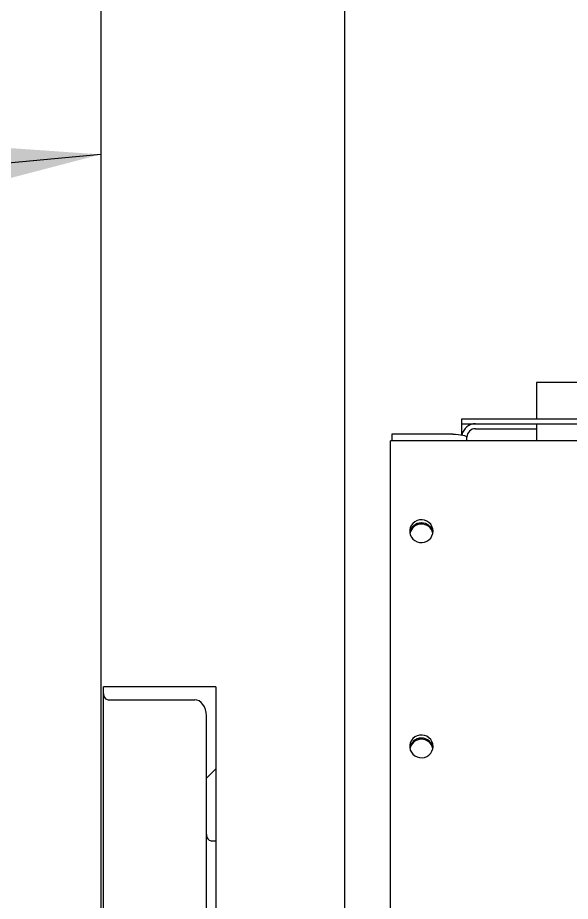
# Model space of a CAD drawing. Header units: millimetres. Extents: x 1293 to 41893, y 1011 to 26911.
# Drawn here: x 22899.8 to 23149.8, y 13949.1 to 14349.2 of the extents above; entities that cross this region are included whole.
import ezdxf

# ---------------------------------------------------------------- set-up
doc = ezdxf.new("R2010")
doc.units = ezdxf.units.MM
doc.header["$LTSCALE"] = 50
doc.layers.add('CAPA_1', color=7, linetype='Continuous')
doc.layers.add('STRUC', color=4, linetype='Continuous')
doc.dimstyles.new('SLDDIMSTYLE3', dxfattribs={"dimtxt": 0.18, "dimasz": 100, "dimexe": 0, "dimexo": 0.0625, "dimgap": 0, "dimtad": 0, "dimtih": 1, "dimtoh": 1, "dimdec": 0, "dimrnd": 1e-09, "dimzin": 0, "dimdsep": 46, "dimtxsty": 'Standard', "dimsah": 1, "dimcen": 0.09, "dimadec": 0, "dimazin": 0, "dimtfac": 100, "dimtdec": 0, "dimtofl": 0, "dimtmove": 0, "dimatfit": 3, "dimfxl": 1, "dimfrac": 2, "dimtolj": 1, "dimtzin": 0, "dimarcsym": 0})

msp = doc.modelspace()

# ---------------------------------------------------------------- hatches: boundary and pattern name
at = {"layer": 'CAPA_1', "linetype": 'Continuous', "lineweight": 18}
h = msp.add_hatch(dxfattribs=at)
h.set_pattern_fill('ANSI32', color=256, scale=50, angle=3e-322, style=0)
edge = h.paths.add_edge_path(flags=0)
edge.add_line((22987.2841899, 13976.5266582), (22989.4008566, 13976.5266582))
edge.add_line((22989.4008566, 13976.5266582), (22989.4008566, 14046.1564052))
edge.add_line((22989.4008566, 14046.1564052), (22938.6008566, 14046.1564052))
edge.add_line((22938.6008566, 14046.1564052), (22938.6008566, 14043.2551657))
edge.add_ellipse((22940.7175232, 14043.2551657), major_axis=(0, 2.9012395), ratio=0.7295732387, start_angle=90, end_angle=180)
edge.add_line((22940.7175232, 14040.3539263), (22979.8758566, 14040.3539263))
edge.add_ellipse((22979.8758566, 14033.1008276), major_axis=(0, 7.2530986), ratio=0.7295732387, start_angle=270, end_angle=360, ccw=False)
edge.add_line((22985.1675232, 14033.1008276), (22985.1675232, 13979.4278977))
edge.add_ellipse((22987.2841899, 13979.4278977), major_axis=(0, 2.9012395), ratio=0.7295732387, start_angle=90, end_angle=180)

# ---------------------------------------------------------------- linework, layer by layer
at = {"color": 7, "linetype": 'Continuous', "lineweight": 25}
for p, q in [((23336.726293, 14184.039317), (23134.5758566, 14184.039317)), ((23134.5758566, 14184.039317), (23134.5758566, 14167.5399839)), ((23100.7325232, 14167.5399839), (23346.0608263, 14167.5399839)), ((23100.7325232, 14160.2927185), (23100.7325232, 14167.5399839)), ((23100.7325232, 14165.3210185), (23347.1326586, 14165.3210185)), ((23134.5991899, 14165.3210185), (23134.5991899, 14157.6059197)), ((23069.1433899, 14160.6165156), (23069.1433899, 14157.6059197)), ((23096.7325232, 14160.6165156), (23069.1433899, 14160.6165156)), ((23107.0100566, 14163.1018581), (23134.5991899, 14163.1018581)), ((23375.2091899, 14157.6059197), (23068.5425232, 14157.6059197)), ((23068.5425232, 13854.1227604), (23068.5425232, 14157.6059197)), ((23103.0100566, 14157.6059197), (23103.0100566, 14159.2043779))]:
    msp.add_line(p, q, dxfattribs=at)
at = {"color": 7, "linetype": 'Continuous', "lineweight": 25, "flags": 128}
for points in [[(23096.7325232, 14160.6165156), (23097.9572092, 14160.5893818), (23099.1348312, 14160.509023), (23100.2201339, 14160.3785275), (23101.1714096, 14160.2029101), (23101.9521014, 14159.9889196), (23102.5322078, 14159.7447796), (23102.8894355, 14159.4798723), (23103.0100566, 14159.2043779)], [(23087.7475232, 14116.682377), (23087.623807, 14117.7907735), (23087.2584432, 14118.8473426), (23086.6685157, 14119.8026804), (23085.881609, 14120.6121162), (23084.9345179, 14121.2378018), (23083.8715273, 14121.6504808), (23082.7423416, 14121.8308568), (23081.5997602, 14121.7704956), (23080.4972088, 14121.4722196), (23079.4862417, 14120.9499759), (23078.6141304, 14120.228184), (23077.921654, 14119.3405941), (23077.4411919, 14118.3287089), (23077.1952099, 14117.2398431), (23077.1952099, 14116.1249108), (23077.4411919, 14115.036045), (23077.921654, 14114.0241598), (23078.6141304, 14113.13657), (23079.4862417, 14112.4147781), (23080.4972088, 14111.8925344), (23081.5997602, 14111.5942584), (23082.7423416, 14111.5338972), (23083.8715273, 14111.7142731), (23084.9345179, 14112.1269521), (23085.881609, 14112.7526377), (23086.6685157, 14113.5620735), (23087.2584432, 14114.5174113), (23087.623807, 14115.5739804), (23087.7475232, 14116.682377)], [(23087.7475232, 14019.2453705), (23087.623807, 14020.353767), (23087.2584432, 14021.4103362), (23086.6685157, 14022.3656739), (23085.881609, 14023.1751097), (23084.9345179, 14023.8007953), (23083.8715273, 14024.2134743), (23082.7423416, 14024.3938503), (23081.5997602, 14024.3334891), (23080.4972088, 14024.0352131), (23079.4862417, 14023.5129694), (23078.6141304, 14022.7911775), (23077.921654, 14021.9035876), (23077.4411919, 14020.8917025), (23077.1952099, 14019.8028366), (23077.1952099, 14018.6879043), (23077.4411919, 14017.5990385), (23077.921654, 14016.5871534), (23078.6141304, 14015.6995635), (23079.4862417, 14014.9777716), (23080.4972088, 14014.4555279), (23081.5997602, 14014.1572519), (23082.7423416, 14014.0968907), (23083.8715273, 14014.2772666), (23084.9345179, 14014.6899456), (23085.881609, 14015.3156312), (23086.6685157, 14016.1250671), (23087.2584432, 14017.0804048), (23087.623807, 14018.136974), (23087.7475232, 14019.2453705)]]:
    msp.add_lwpolyline(points, dxfattribs=at)
at = {"color": 7, "linetype": 'Continuous', "lineweight": 25}
for centre, radius, start, end in [((23106.9403682, 14159.0982029), 6.2232058, 89.358380122, 169.106039022), ((23106.9594536, 14159.1524438), 3.9497385, 89.265921947, 179.24661158), ((23082.4558566, 14115.1299506), 5.3072618, 9.087104357, 170.912895643), ((23082.4778971, 14115.1112632), 5.3074354, 9.97601291, 171.592944707), ((23082.4775198, 14114.5922324), 5.3126497, 12.646210881, 168.512485807), ((23082.4779636, 14017.6818246), 5.3026474, 7.441408351, 174.134254822), ((23082.4558566, 14017.6929441), 5.3072618, 9.08710414, 170.91289586), ((23082.477533, 14017.1564379), 5.3117219, 12.13451154, 169.025535602)]:
    msp.add_arc(centre, radius, start, end, dxfattribs=at)
at = {"layer": 'STRUC', "linetype": 'Continuous', "lineweight": 25}
for p, q in [((22937.3731899, 14829.7183679), (22937.3731899, 13395.3610346)), ((23047.7785232, 13395.3610346), (23047.7785232, 14829.7183679)), ((22989.4008566, 14046.1564052), (22938.6008566, 14046.1564052)), ((22938.6008566, 13676.3622207), (22938.6008566, 14046.1564052)), ((22989.4008566, 14046.1564052), (22989.4008566, 13617.0183679)), ((22940.7175232, 14040.3539263), (22979.8758566, 14040.3539263)), ((22985.1675232, 13642.3884269), (22985.1675232, 14033.1008276)), ((22987.2841899, 13976.5266582), (22989.4008566, 13976.5266582))]:
    msp.add_line(p, q, dxfattribs=at)
for centre, major_axis, start_param, end_param in [((22940.7175232, 14043.2551657), (0, 2.9012395), 1.5707963268, 3.1415926536), ((22979.8758566, 14033.1008276), (0, 7.2530986), 4.7123889804, 6.2831853072), ((22987.2841899, 13979.4278977), (0, 2.9012395), 1.5707963268, 3.1415926536)]:
    msp.add_ellipse(centre, major_axis=major_axis, ratio=0.7295732387, start_param=start_param, end_param=end_param, dxfattribs=at)

# ---------------------------------------------------------------- leaders
at = {"layer": 'CAPA_1'}
msp.add_leader([(22937.3731899, 14287.2762233), (22401.5905658, 14237.2558749)], dimstyle='SLDDIMSTYLE3', dxfattribs=at)

doc.saveas('drawing.dxf')
